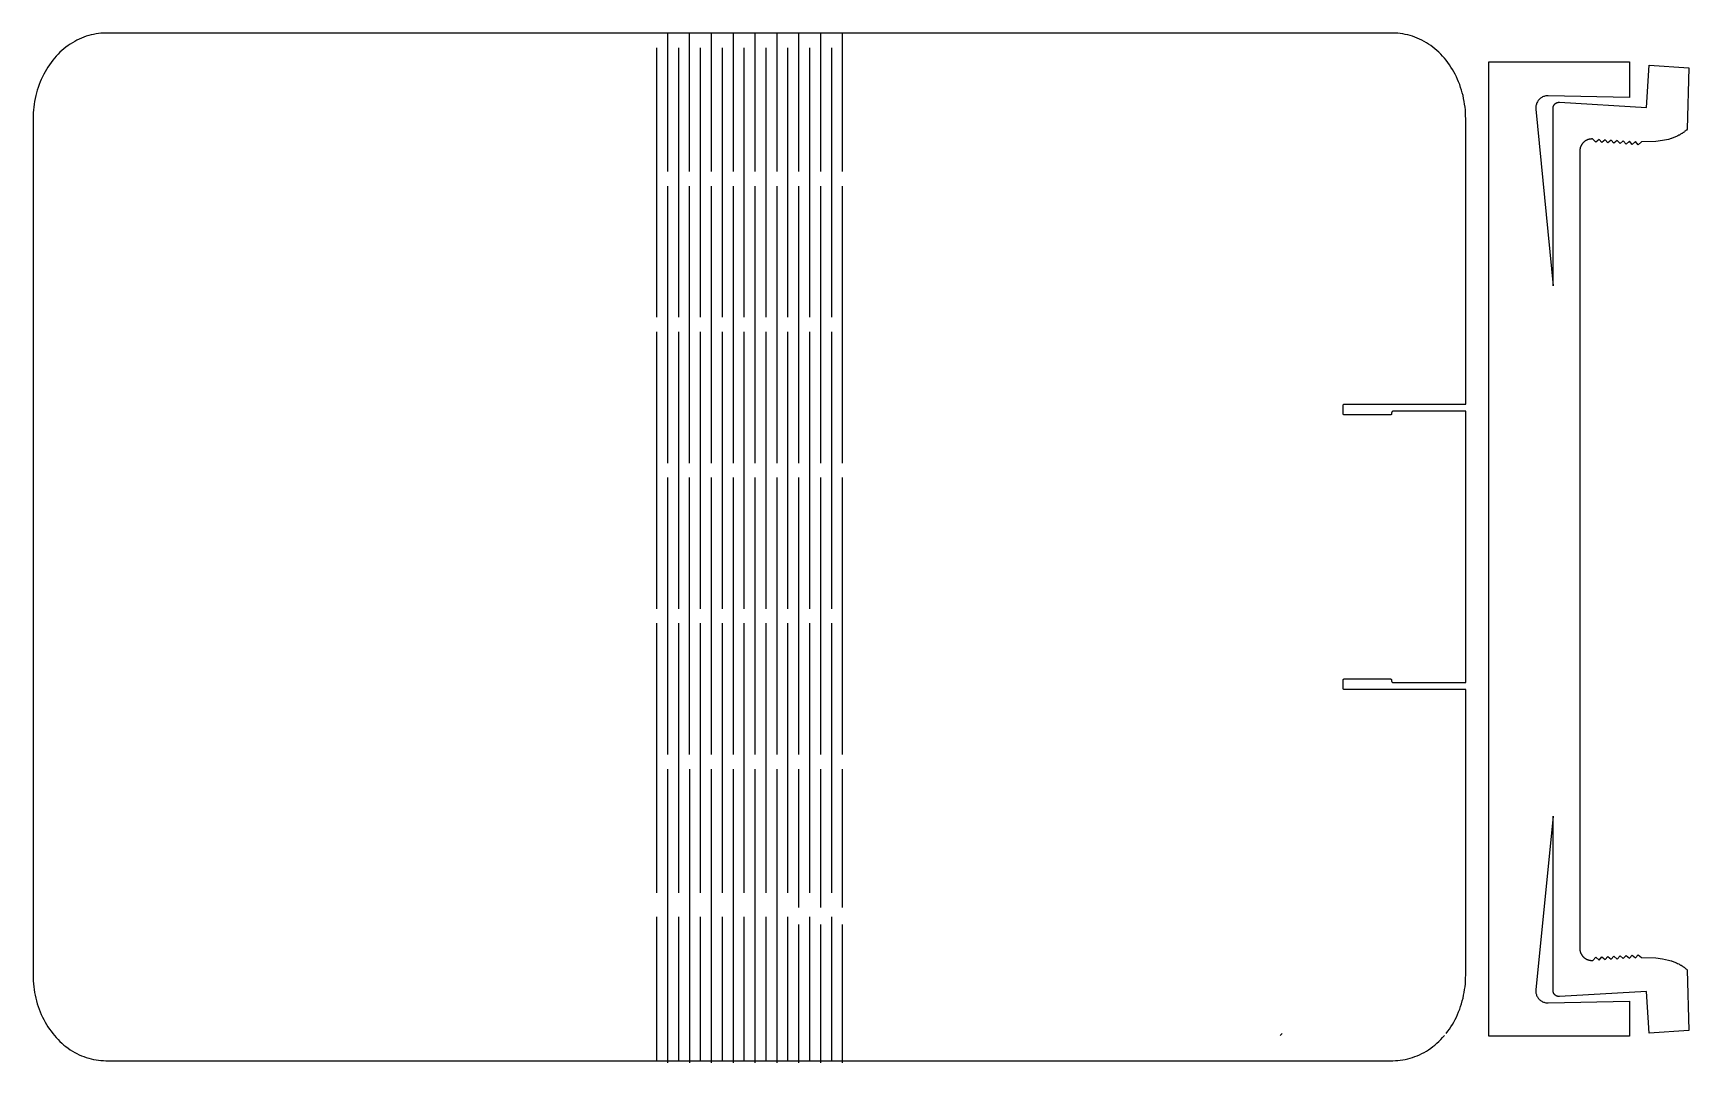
# Model space of a CAD drawing. Header units: millimetres. Extents: x -296 to 129, y 434 to 699.
import ezdxf

# ---------------------------------------------------------------- set-up
doc = ezdxf.new("R2010")
doc.units = ezdxf.units.MM
doc.header["$LTSCALE"] = 25.4
doc.header["$MEASUREMENT"] = 0

msp = doc.modelspace()

# ---------------------------------------------------------------- linework, layer by layer
for p, q in [((-283.95, 697.18), (-284.54, 696.89)), ((-283.35, 697.45), (-283.95, 697.18)), ((-282.75, 697.68), (-283.35, 697.45)), ((-282.14, 697.9), (-282.75, 697.68)), ((-281.52, 698.09), (-282.14, 697.9)), ((-280.9, 698.25), (-281.52, 698.09)), ((-280.27, 698.39), (-280.9, 698.25)), ((-279.64, 698.51), (-280.27, 698.39)), ((-279, 698.6), (-279.64, 698.51)), ((-278.37, 698.66), (-279, 698.6)), ((-277.73, 698.7), (-278.37, 698.66)), ((-277.09, 698.71), (-277.73, 698.7)), ((-132.98, 698.71), (-277.09, 698.71)), ((-132.98, 698.71), (-132.98, 663.19)), ((-127.38, 698.71), (-132.98, 698.71)), ((-127.38, 698.71), (-127.38, 663.19)), ((-121.77, 698.71), (-127.38, 698.71)), ((-121.77, 698.71), (-121.77, 663.19)), ((-116.16, 698.71), (-121.77, 698.71)), ((-116.16, 698.71), (-116.16, 663.19)), ((-110.55, 698.71), (-116.16, 698.71)), ((-110.55, 698.71), (-110.55, 663.19)), ((-104.94, 698.71), (-110.55, 698.71)), ((-104.94, 698.71), (-104.94, 663.19)), ((-99.33, 698.71), (-104.94, 698.71)), ((-99.33, 698.71), (-99.33, 663.19)), ((-93.72, 698.71), (-99.33, 698.71)), ((-93.72, 698.71), (-93.72, 663.19)), ((-88.12, 698.71), (-93.72, 698.71)), ((-88.12, 698.71), (-88.12, 663.19)), ((53.19, 698.71), (-88.12, 698.71)), ((53.83, 698.7), (53.19, 698.71)), ((54.47, 698.66), (53.83, 698.7)), ((55.1, 698.6), (54.47, 698.66)), ((55.74, 698.51), (55.1, 698.6)), ((56.37, 698.39), (55.74, 698.51)), ((56.99, 698.25), (56.37, 698.39)), ((57.62, 698.09), (56.99, 698.25)), ((58.23, 697.9), (57.62, 698.09)), ((58.85, 697.68), (58.23, 697.9)), ((59.45, 697.45), (58.85, 697.68)), ((60.05, 697.18), (59.45, 697.45)), ((60.64, 696.89), (60.05, 697.18)), ((-289.85, 692.8), (-290.31, 692.28)), ((-289.38, 693.3), (-289.85, 692.8)), ((-288.89, 693.79), (-289.38, 693.3)), ((-288.39, 694.25), (-288.89, 693.79)), ((-287.87, 694.69), (-288.39, 694.25)), ((-287.35, 695.11), (-287.87, 694.69)), ((-286.81, 695.52), (-287.35, 695.11)), ((-286.26, 695.89), (-286.81, 695.52)), ((-285.69, 696.25), (-286.26, 695.89)), ((-285.12, 696.58), (-285.69, 696.25)), ((-284.54, 696.89), (-285.12, 696.58)), ((-135.79, 694.97), (-135.79, 625.8)), ((-130.18, 694.97), (-130.18, 625.8)), ((-124.57, 694.97), (-124.57, 625.8)), ((-118.96, 694.97), (-118.96, 625.8)), ((-113.35, 694.97), (-113.35, 625.8)), ((-107.75, 694.97), (-107.75, 625.8)), ((-102.14, 694.97), (-102.14, 625.8)), ((-96.53, 694.97), (-96.53, 625.8)), ((-90.92, 694.97), (-90.92, 625.8)), ((61.22, 696.58), (60.64, 696.89)), ((61.79, 696.25), (61.22, 696.58)), ((62.35, 695.89), (61.79, 696.25)), ((62.9, 695.52), (62.35, 695.89)), ((63.44, 695.11), (62.9, 695.52)), ((63.97, 694.69), (63.44, 695.11)), ((64.49, 694.25), (63.97, 694.69)), ((64.99, 693.79), (64.49, 694.25)), ((65.48, 693.3), (64.99, 693.79)), ((65.95, 692.8), (65.48, 693.3)), ((66.41, 692.28), (65.95, 692.8)), ((-292.73, 688.79), (-293.07, 688.16)), ((-292.37, 689.41), (-292.73, 688.79)), ((-291.99, 690.02), (-292.37, 689.41)), ((-291.59, 690.61), (-291.99, 690.02)), ((-291.18, 691.18), (-291.59, 690.61)), ((-290.76, 691.74), (-291.18, 691.18)), ((-290.31, 692.28), (-290.76, 691.74)), ((66.85, 691.74), (66.41, 692.28)), ((67.28, 691.18), (66.85, 691.74)), ((67.69, 690.61), (67.28, 691.18)), ((68.09, 690.02), (67.69, 690.61)), ((68.46, 689.41), (68.09, 690.02)), ((68.82, 688.79), (68.46, 689.41)), ((69.16, 688.16), (68.82, 688.79)), ((77.79, 614.16), (77.79, 691.34)), ((77.79, 691.34), (113.94, 691.34)), ((113.94, 691.34), (113.94, 682.17)), ((118.29, 679.66), (118.93, 690.51)), ((118.93, 690.51), (129.16, 689.82)), ((129.16, 689.82), (128.72, 674.03)), ((-294.48, 684.8), (-294.71, 684.1)), ((-294.24, 685.5), (-294.48, 684.8)), ((-293.98, 686.18), (-294.24, 685.5)), ((-293.69, 686.85), (-293.98, 686.18)), ((-293.39, 687.51), (-293.69, 686.85)), ((-293.07, 688.16), (-293.39, 687.51)), ((69.49, 687.51), (69.16, 688.16)), ((69.79, 686.85), (69.49, 687.51)), ((70.07, 686.18), (69.79, 686.85)), ((70.34, 685.5), (70.07, 686.18)), ((70.58, 684.8), (70.34, 685.5)), ((70.81, 684.1), (70.58, 684.8)), ((-295.52, 680.48), (-295.61, 679.73)), ((-295.4, 681.21), (-295.52, 680.48)), ((-295.26, 681.94), (-295.4, 681.21)), ((-295.09, 682.67), (-295.26, 681.94)), ((-294.91, 683.39), (-295.09, 682.67)), ((-294.71, 684.1), (-294.91, 683.39)), ((71.01, 683.39), (70.81, 684.1)), ((71.19, 682.67), (71.01, 683.39)), ((71.35, 681.94), (71.19, 682.67)), ((71.49, 681.21), (71.35, 681.94)), ((71.61, 680.48), (71.49, 681.21)), ((71.71, 679.73), (71.61, 680.48)), ((89.91, 680.06), (89.88, 679.85)), ((89.96, 680.27), (89.91, 680.06)), ((90.01, 680.47), (89.96, 680.27)), ((90.08, 680.67), (90.01, 680.47)), ((90.17, 680.86), (90.08, 680.67)), ((90.27, 681.05), (90.17, 680.86)), ((90.37, 681.23), (90.27, 681.05)), ((90.5, 681.4), (90.37, 681.23)), ((90.63, 681.56), (90.5, 681.4)), ((90.77, 681.72), (90.63, 681.56)), ((90.92, 681.86), (90.77, 681.72)), ((91.09, 682), (90.92, 681.86)), ((91.26, 682.12), (91.09, 682)), ((91.44, 682.23), (91.26, 682.12)), ((91.62, 682.33), (91.44, 682.23)), ((91.82, 682.41), (91.62, 682.33)), ((92.02, 682.48), (91.82, 682.41)), ((92.22, 682.54), (92.02, 682.48)), ((92.42, 682.59), (92.22, 682.54)), ((92.63, 682.62), (92.42, 682.59)), ((92.84, 682.63), (92.63, 682.62)), ((93.05, 682.64), (92.84, 682.63)), ((113.94, 682.17), (93.05, 682.64)), ((94.38, 679.92), (94.39, 679.95)), ((94.39, 679.95), (94.41, 679.99)), ((94.41, 679.99), (94.42, 680.03)), ((94.42, 680.03), (94.44, 680.07)), ((94.44, 680.07), (94.46, 680.1)), ((94.46, 680.1), (94.48, 680.14)), ((94.48, 680.14), (94.49, 680.17)), ((94.49, 680.17), (94.51, 680.21)), ((94.51, 680.21), (94.54, 680.24)), ((94.54, 680.24), (94.56, 680.28)), ((94.56, 680.28), (94.58, 680.31)), ((94.58, 680.31), (94.6, 680.34)), ((94.6, 680.34), (94.63, 680.37)), ((94.63, 680.37), (94.66, 680.42)), ((94.66, 680.42), (94.7, 680.46)), ((94.7, 680.46), (94.74, 680.5)), ((94.74, 680.5), (94.79, 680.54)), ((94.79, 680.54), (94.83, 680.58)), ((94.83, 680.58), (94.87, 680.62)), ((94.87, 680.62), (94.92, 680.66)), ((94.92, 680.66), (94.97, 680.69)), ((94.97, 680.69), (95, 680.71)), ((95, 680.71), (95.03, 680.74)), ((95.03, 680.74), (95.07, 680.76)), ((95.07, 680.76), (95.1, 680.78)), ((95.1, 680.78), (95.14, 680.8)), ((95.14, 680.8), (95.17, 680.81)), ((95.17, 680.81), (95.21, 680.83)), ((95.21, 680.83), (95.25, 680.85)), ((95.25, 680.85), (95.28, 680.86)), ((95.28, 680.86), (95.32, 680.88)), ((95.32, 680.88), (95.36, 680.89)), ((95.36, 680.89), (95.4, 680.9)), ((95.4, 680.9), (95.44, 680.91)), ((95.44, 680.91), (95.48, 680.92)), ((95.48, 680.92), (95.51, 680.93)), ((95.51, 680.93), (95.55, 680.94)), ((95.55, 680.94), (95.59, 680.95)), ((95.59, 680.95), (95.63, 680.95)), ((95.63, 680.95), (95.67, 680.96)), ((95.67, 680.96), (95.71, 680.96)), ((95.71, 680.96), (95.77, 680.97)), ((95.77, 680.97), (95.83, 680.97)), ((95.83, 680.97), (95.89, 680.97)), ((95.89, 680.97), (95.94, 680.97)), ((95.94, 680.97), (118.29, 679.66)), ((-295.78, 677.49), (-295.79, 676.74)), ((-295.79, 676.74), (-295.79, 457.02)), ((-295.74, 678.24), (-295.78, 677.49)), ((-295.69, 678.99), (-295.74, 678.24)), ((-295.61, 679.73), (-295.69, 678.99)), ((71.79, 678.99), (71.71, 679.73)), ((71.84, 678.24), (71.79, 678.99)), ((71.87, 677.49), (71.84, 678.24)), ((71.88, 676.74), (71.87, 677.49)), ((71.88, 603.5), (71.88, 676.74)), ((89.88, 679.85), (89.87, 679.64)), ((89.87, 679.64), (89.87, 679.43)), ((89.87, 679.43), (89.88, 679.22)), ((89.88, 679.22), (94.3, 633.87)), ((94.3, 679.53), (94.31, 679.59)), ((94.3, 679.47), (94.3, 679.53)), ((94.3, 679.41), (94.3, 679.47)), ((94.3, 676.3), (94.3, 679.41)), ((94.3, 633.87), (94.3, 676.3)), ((94.31, 679.65), (94.32, 679.68)), ((94.31, 679.59), (94.31, 679.65)), ((94.32, 679.68), (94.33, 679.72)), ((94.33, 679.72), (94.34, 679.76)), ((94.34, 679.76), (94.35, 679.8)), ((94.35, 679.8), (94.36, 679.84)), ((94.36, 679.84), (94.37, 679.88)), ((94.37, 679.88), (94.38, 679.92)), ((103.4, 671.43), (103.36, 671.41)), ((103.44, 671.44), (103.4, 671.43)), ((103.48, 671.45), (103.44, 671.44)), ((103.52, 671.46), (103.48, 671.45)), ((103.56, 671.47), (103.52, 671.46)), ((103.59, 671.48), (103.56, 671.47)), ((103.63, 671.48), (103.59, 671.48)), ((103.67, 671.49), (103.63, 671.48)), ((103.71, 671.5), (103.67, 671.49)), ((103.75, 671.51), (103.71, 671.5)), ((103.79, 671.51), (103.75, 671.51)), ((103.83, 671.52), (103.79, 671.51)), ((103.87, 671.52), (103.83, 671.52)), ((103.91, 671.53), (103.87, 671.52)), ((103.95, 671.53), (103.91, 671.53)), ((103.99, 671.54), (103.95, 671.53)), ((104.07, 671.54), (103.99, 671.54)), ((104.14, 671.55), (104.07, 671.54)), ((104.22, 671.55), (104.14, 671.55)), ((104.3, 671.55), (104.22, 671.55)), ((104.38, 671.55), (104.3, 671.55)), ((104.46, 671.55), (104.38, 671.55)), ((104.54, 671.54), (104.46, 671.55)), ((105.28, 670.72), (104.54, 671.54)), ((106.1, 671.45), (105.28, 670.72)), ((106.83, 670.63), (106.1, 671.45)), ((123.93, 671.46), (122.4, 671.12)), ((124.63, 671.67), (123.93, 671.46)), ((124.67, 671.68), (124.63, 671.67)), ((125.33, 671.92), (124.67, 671.68)), ((125.96, 672.18), (125.33, 671.92)), ((126, 672.2), (125.96, 672.18)), ((126.29, 672.34), (126, 672.2)), ((126.58, 672.49), (126.29, 672.34)), ((126.74, 672.57), (126.58, 672.49)), ((126.95, 672.69), (126.74, 672.57)), ((127.05, 672.75), (126.95, 672.69)), ((127.18, 672.83), (127.05, 672.75)), ((127.35, 672.94), (127.18, 672.83)), ((127.45, 673), (127.35, 672.94)), ((127.56, 673.07), (127.45, 673)), ((127.65, 673.14), (127.56, 673.07)), ((127.74, 673.2), (127.65, 673.14)), ((127.84, 673.28), (127.74, 673.2)), ((127.91, 673.32), (127.84, 673.28)), ((128.04, 673.42), (127.91, 673.32)), ((128.16, 673.52), (128.04, 673.42)), ((128.29, 673.62), (128.16, 673.52)), ((128.41, 673.73), (128.29, 673.62)), ((128.53, 673.83), (128.41, 673.73)), ((128.72, 674.03), (128.53, 673.83)), ((101.17, 668.67), (101.16, 668.59)), ((101.16, 668.59), (101.16, 668.51)), ((101.16, 668.51), (101.16, 668.43)), ((101.16, 668.43), (101.16, 668.05)), ((101.16, 668.05), (101.16, 634.45)), ((101.18, 668.82), (101.17, 668.75)), ((101.17, 668.75), (101.17, 668.67)), ((101.19, 668.9), (101.18, 668.82)), ((101.2, 668.94), (101.19, 668.9)), ((101.21, 668.98), (101.2, 668.94)), ((101.22, 669.06), (101.21, 669.02)), ((101.21, 669.02), (101.21, 668.98)), ((101.23, 669.1), (101.22, 669.06)), ((101.24, 669.14), (101.23, 669.1)), ((101.25, 669.17), (101.24, 669.14)), ((101.26, 669.21), (101.25, 669.17)), ((101.27, 669.25), (101.26, 669.21)), ((101.28, 669.29), (101.27, 669.25)), ((101.29, 669.33), (101.28, 669.29)), ((101.3, 669.37), (101.29, 669.33)), ((101.31, 669.41), (101.3, 669.37)), ((101.33, 669.44), (101.31, 669.41)), ((101.34, 669.48), (101.33, 669.44)), ((101.35, 669.52), (101.34, 669.48)), ((101.37, 669.56), (101.35, 669.52)), ((101.38, 669.59), (101.37, 669.56)), ((101.4, 669.63), (101.38, 669.59)), ((101.41, 669.67), (101.4, 669.63)), ((101.43, 669.71), (101.41, 669.67)), ((101.45, 669.74), (101.43, 669.71)), ((101.46, 669.78), (101.45, 669.74)), ((101.48, 669.81), (101.46, 669.78)), ((101.5, 669.85), (101.48, 669.81)), ((101.52, 669.89), (101.5, 669.85)), ((101.54, 669.92), (101.52, 669.89)), ((101.56, 669.96), (101.54, 669.92)), ((101.58, 669.99), (101.56, 669.96)), ((101.6, 670.03), (101.58, 669.99)), ((101.62, 670.06), (101.6, 670.03)), ((101.64, 670.09), (101.62, 670.06)), ((101.66, 670.13), (101.64, 670.09)), ((101.68, 670.16), (101.66, 670.13)), ((101.7, 670.19), (101.68, 670.16)), ((101.73, 670.23), (101.7, 670.19)), ((101.75, 670.26), (101.73, 670.23)), ((101.77, 670.29), (101.75, 670.26)), ((101.8, 670.32), (101.77, 670.29)), ((101.82, 670.35), (101.8, 670.32)), ((101.87, 670.42), (101.82, 670.35)), ((101.92, 670.48), (101.87, 670.42)), ((101.97, 670.54), (101.92, 670.48)), ((102.03, 670.59), (101.97, 670.54)), ((102.08, 670.65), (102.03, 670.59)), ((102.14, 670.7), (102.08, 670.65)), ((102.19, 670.75), (102.14, 670.7)), ((102.25, 670.8), (102.19, 670.75)), ((102.31, 670.85), (102.25, 670.8)), ((102.37, 670.9), (102.31, 670.85)), ((102.44, 670.95), (102.37, 670.9)), ((102.5, 671), (102.44, 670.95)), ((102.53, 671.02), (102.5, 671)), ((102.57, 671.04), (102.53, 671.02)), ((102.6, 671.06), (102.57, 671.04)), ((102.63, 671.08), (102.6, 671.06)), ((102.67, 671.1), (102.63, 671.08)), ((102.7, 671.12), (102.67, 671.1)), ((102.74, 671.14), (102.7, 671.12)), ((102.77, 671.16), (102.74, 671.14)), ((102.81, 671.18), (102.77, 671.16)), ((102.84, 671.2), (102.81, 671.18)), ((102.88, 671.22), (102.84, 671.2)), ((102.91, 671.24), (102.88, 671.22)), ((102.95, 671.25), (102.91, 671.24)), ((102.99, 671.27), (102.95, 671.25)), ((103.02, 671.29), (102.99, 671.27)), ((103.06, 671.3), (103.02, 671.29)), ((103.1, 671.32), (103.06, 671.3)), ((103.13, 671.33), (103.1, 671.32)), ((103.17, 671.35), (103.13, 671.33)), ((103.21, 671.36), (103.17, 671.35)), ((103.25, 671.38), (103.21, 671.36)), ((103.29, 671.39), (103.25, 671.38)), ((103.32, 671.4), (103.29, 671.39)), ((103.36, 671.41), (103.32, 671.4)), ((107.66, 671.36), (106.83, 670.63)), ((108.39, 670.54), (107.66, 671.36)), ((109.21, 671.27), (108.39, 670.54)), ((109.94, 670.44), (109.21, 671.27)), ((110.77, 671.18), (109.94, 670.44)), ((111.5, 670.35), (110.77, 671.18)), ((112.32, 671.09), (111.5, 670.35)), ((113.05, 670.26), (112.32, 671.09)), ((113.88, 670.99), (113.05, 670.26)), ((114.61, 670.17), (113.88, 670.99)), ((115.43, 670.9), (114.61, 670.17)), ((116.16, 670.08), (115.43, 670.9)), ((116.99, 670.81), (116.16, 670.08)), ((120.72, 670.9), (116.99, 670.81)), ((122.4, 671.12), (120.72, 670.9)), ((-132.98, 659.45), (-132.98, 588.41)), ((-127.38, 659.45), (-127.38, 588.41)), ((-121.77, 659.45), (-121.77, 588.41)), ((-116.16, 659.45), (-116.16, 588.41)), ((-110.55, 659.45), (-110.55, 588.41)), ((-104.94, 659.45), (-104.94, 588.41)), ((-99.33, 659.45), (-99.33, 588.41)), ((-93.72, 659.45), (-93.72, 588.41)), ((-88.12, 659.45), (-88.12, 588.41)), ((101.16, 634.45), (101.16, 615.07)), ((-135.79, 622.06), (-135.79, 551.02)), ((-130.18, 622.06), (-130.18, 551.02)), ((-124.57, 622.06), (-124.57, 551.02)), ((-118.96, 622.06), (-118.96, 551.02)), ((-113.35, 622.06), (-113.35, 551.02)), ((-107.75, 622.06), (-107.75, 551.02)), ((-102.14, 622.06), (-102.14, 551.02)), ((-96.53, 622.06), (-96.53, 551.02)), ((-90.92, 622.06), (-90.92, 551.02)), ((77.79, 441.32), (77.79, 614.16)), ((101.16, 615.07), (101.16, 595.69)), ((40.52, 603.41), (40.56, 603.44)), ((40.56, 603.44), (40.6, 603.47)), ((40.6, 603.47), (40.64, 603.49)), ((40.64, 603.49), (40.68, 603.5)), ((40.68, 603.5), (40.73, 603.5)), ((40.73, 603.5), (71.88, 603.5)), ((40.41, 603.14), (40.42, 603.19)), ((40.41, 601.12), (40.41, 603.14)), ((40.42, 601.07), (40.41, 601.12)), ((40.42, 603.19), (40.43, 603.24)), ((40.43, 601.02), (40.42, 601.07)), ((40.43, 603.24), (40.44, 603.29)), ((40.44, 600.97), (40.43, 601.02)), ((40.44, 603.29), (40.46, 603.33)), ((40.46, 600.92), (40.44, 600.97)), ((40.46, 603.33), (40.49, 603.38)), ((40.49, 600.88), (40.46, 600.92)), ((40.49, 603.38), (40.52, 603.41)), ((40.52, 600.84), (40.49, 600.88)), ((40.56, 600.81), (40.52, 600.84)), ((40.6, 600.79), (40.56, 600.81)), ((40.64, 600.77), (40.6, 600.79)), ((40.68, 600.76), (40.64, 600.77)), ((40.73, 600.75), (40.68, 600.76)), ((52.57, 600.75), (40.73, 600.75)), ((52.61, 600.76), (52.57, 600.75)), ((52.65, 600.77), (52.61, 600.76)), ((52.7, 600.79), (52.65, 600.77)), ((52.73, 600.81), (52.7, 600.79)), ((52.77, 600.84), (52.73, 600.81)), ((52.8, 600.88), (52.77, 600.84)), ((52.83, 600.92), (52.8, 600.88)), ((52.85, 600.97), (52.83, 600.92)), ((52.87, 601.02), (52.85, 600.97)), ((52.88, 601.12), (52.87, 601.07)), ((52.87, 601.07), (52.87, 601.02)), ((52.89, 601.41), (52.88, 601.36)), ((52.88, 601.36), (52.88, 601.3)), ((52.88, 601.3), (52.88, 601.12)), ((52.91, 601.46), (52.89, 601.41)), ((52.93, 601.5), (52.91, 601.46)), ((52.95, 601.54), (52.93, 601.5)), ((52.99, 601.58), (52.95, 601.54)), ((53.02, 601.61), (52.99, 601.58)), ((53.06, 601.64), (53.02, 601.61)), ((53.1, 601.66), (53.06, 601.64)), ((53.15, 601.67), (53.1, 601.66)), ((53.19, 601.67), (53.15, 601.67)), ((71.88, 601.67), (53.19, 601.67)), ((71.88, 532.09), (71.88, 601.67)), ((101.16, 595.69), (101.16, 464.22)), ((-132.98, 584.67), (-132.98, 513.63)), ((-127.38, 584.67), (-127.38, 513.63)), ((-121.77, 584.67), (-121.77, 513.63)), ((-116.16, 584.67), (-116.16, 513.63)), ((-110.55, 584.67), (-110.55, 513.63)), ((-104.94, 584.67), (-104.94, 513.63)), ((-99.33, 584.67), (-99.33, 513.63)), ((-93.72, 584.67), (-93.72, 513.63)), ((-88.12, 584.67), (-88.12, 513.63)), ((-135.79, 547.28), (-135.79, 478.11)), ((-130.18, 547.28), (-130.18, 478.11)), ((-124.57, 547.28), (-124.57, 478.11)), ((-118.96, 547.28), (-118.96, 478.11)), ((-113.35, 547.28), (-113.35, 478.11)), ((-107.75, 547.28), (-107.75, 478.11)), ((-102.14, 547.28), (-102.14, 478.11)), ((-96.53, 547.28), (-96.53, 478.11)), ((-90.92, 547.28), (-90.92, 478.11)), ((40.41, 532.64), (40.42, 532.69)), ((40.41, 530.63), (40.41, 532.64)), ((40.42, 532.69), (40.43, 532.74)), ((40.43, 532.74), (40.44, 532.79)), ((40.44, 532.79), (40.46, 532.84)), ((40.46, 532.84), (40.49, 532.88)), ((40.49, 532.88), (40.52, 532.92)), ((40.52, 532.92), (40.56, 532.95)), ((40.56, 532.95), (40.6, 532.97)), ((40.6, 532.97), (40.64, 532.99)), ((40.64, 532.99), (40.68, 533)), ((40.68, 533), (40.73, 533.01)), ((40.73, 533.01), (52.57, 533.01)), ((52.57, 533.01), (52.61, 533)), ((52.61, 533), (52.65, 532.99)), ((52.65, 532.99), (52.7, 532.97)), ((52.7, 532.97), (52.73, 532.95)), ((52.73, 532.95), (52.77, 532.92)), ((52.77, 532.92), (52.8, 532.88)), ((52.8, 532.88), (52.83, 532.84)), ((52.83, 532.84), (52.85, 532.79)), ((52.85, 532.79), (52.87, 532.74)), ((52.87, 532.74), (52.87, 532.69)), ((52.87, 532.69), (52.88, 532.64)), ((52.88, 532.64), (52.88, 532.46)), ((52.88, 532.46), (52.88, 532.41)), ((52.88, 532.41), (52.89, 532.36)), ((52.89, 532.36), (52.91, 532.31)), ((52.91, 532.31), (52.93, 532.26)), ((52.93, 532.26), (52.95, 532.22)), ((52.95, 532.22), (52.99, 532.18)), ((52.99, 532.18), (53.02, 532.15)), ((53.02, 532.15), (53.06, 532.13)), ((53.06, 532.13), (53.1, 532.11)), ((53.1, 532.11), (53.15, 532.1)), ((53.15, 532.1), (53.19, 532.09)), ((53.19, 532.09), (71.88, 532.09)), ((40.42, 530.58), (40.41, 530.63)), ((40.43, 530.52), (40.42, 530.58)), ((40.44, 530.48), (40.43, 530.52)), ((40.46, 530.43), (40.44, 530.48)), ((40.49, 530.39), (40.46, 530.43)), ((40.52, 530.35), (40.49, 530.39)), ((40.56, 530.32), (40.52, 530.35)), ((40.6, 530.29), (40.56, 530.32)), ((40.64, 530.28), (40.6, 530.29)), ((40.68, 530.26), (40.64, 530.28)), ((40.73, 530.26), (40.68, 530.26)), ((71.88, 530.26), (40.73, 530.26)), ((71.88, 457.02), (71.88, 530.26)), ((-132.98, 509.89), (-132.98, 470.01)), ((-127.32, 509.89), (-127.32, 470.01)), ((-121.77, 509.89), (-121.77, 470.01)), ((-116.16, 509.89), (-116.16, 470.01)), ((-110.55, 509.89), (-110.55, 470.01)), ((-104.94, 509.89), (-104.94, 470.01)), ((-99.33, 509.89), (-99.33, 474.37)), ((-93.72, 509.89), (-93.72, 474.37)), ((-88.12, 509.89), (-88.12, 474.37)), ((94.3, 497.82), (89.88, 453.24)), ((94.3, 456.11), (94.3, 497.82)), ((-135.79, 471.96), (-135.79, 435.05)), ((-130.18, 471.96), (-130.18, 435.05)), ((-124.57, 471.96), (-124.57, 435.05)), ((-118.96, 471.96), (-118.96, 435.05)), ((-113.35, 471.96), (-113.35, 435.05)), ((-107.75, 471.96), (-107.75, 435.05)), ((-102.14, 471.96), (-102.14, 435.05)), ((-96.53, 471.96), (-96.53, 435.05)), ((-90.92, 471.96), (-90.92, 435.05)), ((-132.98, 470.01), (-132.98, 434.49)), ((-127.32, 470.01), (-127.32, 434.49)), ((-121.77, 470.01), (-121.77, 434.49)), ((-116.16, 470.01), (-116.16, 434.49)), ((-110.55, 470.01), (-110.55, 434.49)), ((-104.94, 470.01), (-104.94, 434.49)), ((-99.33, 470.01), (-99.33, 434.49)), ((-93.72, 470.01), (-93.72, 434.49)), ((-88.12, 470.01), (-88.12, 434.49)), ((101.16, 464.22), (101.16, 463.84)), ((101.16, 463.84), (101.16, 463.76)), ((101.16, 463.76), (101.16, 463.69)), ((101.16, 463.69), (101.17, 463.61)), ((101.17, 463.61), (101.17, 463.53)), ((101.17, 463.53), (101.18, 463.46)), ((101.18, 463.46), (101.19, 463.38)), ((101.19, 463.38), (101.2, 463.34)), ((101.2, 463.34), (101.21, 463.3)), ((101.21, 463.3), (101.21, 463.27)), ((101.21, 463.27), (101.22, 463.23)), ((101.22, 463.23), (101.23, 463.19)), ((101.23, 463.19), (101.24, 463.15)), ((101.24, 463.15), (101.25, 463.11)), ((101.25, 463.11), (101.26, 463.07)), ((101.26, 463.07), (101.27, 463.04)), ((101.27, 463.04), (101.28, 463)), ((101.28, 463), (101.29, 462.96)), ((101.29, 462.96), (101.3, 462.92)), ((101.3, 462.92), (101.31, 462.89)), ((101.31, 462.89), (101.33, 462.85)), ((101.33, 462.85), (101.34, 462.81)), ((101.34, 462.81), (101.35, 462.77)), ((101.35, 462.77), (101.37, 462.74)), ((101.37, 462.74), (101.38, 462.7)), ((101.38, 462.7), (101.4, 462.66)), ((101.4, 462.66), (101.41, 462.63)), ((101.41, 462.63), (101.43, 462.59)), ((101.43, 462.59), (101.45, 462.55)), ((101.45, 462.55), (101.46, 462.52)), ((101.46, 462.52), (101.48, 462.48)), ((101.48, 462.48), (101.5, 462.45)), ((101.5, 462.45), (101.52, 462.41)), ((101.52, 462.41), (101.54, 462.38)), ((101.54, 462.38), (101.56, 462.34)), ((101.56, 462.34), (101.58, 462.31)), ((101.58, 462.31), (101.6, 462.28)), ((101.6, 462.28), (101.62, 462.24)), ((101.62, 462.24), (101.64, 462.21)), ((101.64, 462.21), (101.66, 462.17)), ((101.66, 462.17), (101.68, 462.14)), ((101.68, 462.14), (101.7, 462.11)), ((101.7, 462.11), (101.73, 462.08)), ((101.73, 462.08), (101.75, 462.05)), ((101.75, 462.05), (101.77, 462.01)), ((101.77, 462.01), (101.8, 461.98)), ((101.8, 461.98), (101.82, 461.95)), ((101.82, 461.95), (101.87, 461.89)), ((101.87, 461.89), (101.92, 461.83)), ((101.92, 461.83), (101.97, 461.78)), ((101.97, 461.78), (102.03, 461.72)), ((102.03, 461.72), (102.08, 461.66)), ((102.08, 461.66), (102.14, 461.61)), ((102.14, 461.61), (102.19, 461.56)), ((102.19, 461.56), (102.25, 461.51)), ((102.25, 461.51), (102.31, 461.46)), ((102.31, 461.46), (102.37, 461.41)), ((102.37, 461.41), (102.44, 461.37)), ((102.44, 461.37), (102.5, 461.32)), ((102.5, 461.32), (102.53, 461.3)), ((102.53, 461.3), (102.57, 461.28)), ((102.57, 461.28), (102.6, 461.26)), ((102.6, 461.26), (102.63, 461.24)), ((102.63, 461.24), (102.67, 461.22)), ((102.67, 461.22), (102.7, 461.2)), ((102.7, 461.2), (102.74, 461.18)), ((102.74, 461.18), (102.77, 461.16)), ((102.77, 461.16), (102.81, 461.14)), ((102.81, 461.14), (102.84, 461.12)), ((102.84, 461.12), (102.88, 461.1)), ((102.88, 461.1), (102.91, 461.08)), ((102.91, 461.08), (102.95, 461.07)), ((102.95, 461.07), (102.99, 461.05)), ((102.99, 461.05), (103.02, 461.03)), ((103.02, 461.03), (103.06, 461.02)), ((103.06, 461.02), (103.1, 461)), ((103.1, 461), (103.13, 460.99)), ((103.13, 460.99), (103.17, 460.98)), ((103.17, 460.98), (103.21, 460.96)), ((103.21, 460.96), (103.25, 460.95)), ((103.25, 460.95), (103.29, 460.94)), ((103.29, 460.94), (103.32, 460.92)), ((103.32, 460.92), (103.36, 460.91)), ((103.36, 460.91), (103.4, 460.9)), ((103.4, 460.9), (103.44, 460.89)), ((103.44, 460.89), (103.48, 460.88)), ((103.48, 460.88), (103.52, 460.87)), ((103.52, 460.87), (103.56, 460.86)), ((103.56, 460.86), (103.59, 460.85)), ((103.59, 460.85), (103.63, 460.84)), ((103.63, 460.84), (103.67, 460.83)), ((103.67, 460.83), (103.71, 460.83)), ((103.71, 460.83), (103.75, 460.82)), ((103.75, 460.82), (103.79, 460.81)), ((103.79, 460.81), (103.83, 460.81)), ((103.83, 460.81), (103.87, 460.8)), ((103.87, 460.8), (103.91, 460.8)), ((103.91, 460.8), (103.95, 460.79)), ((103.95, 460.79), (103.99, 460.79)), ((103.99, 460.79), (104.07, 460.78)), ((104.07, 460.78), (104.14, 460.78)), ((104.14, 460.78), (104.22, 460.78)), ((104.22, 460.78), (104.3, 460.78)), ((104.3, 460.78), (104.38, 460.78)), ((104.38, 460.78), (104.46, 460.78)), ((104.46, 460.78), (104.54, 460.79)), ((104.54, 460.79), (105.28, 461.6)), ((105.28, 461.6), (106.1, 460.88)), ((106.1, 460.88), (106.83, 461.69)), ((106.83, 461.69), (107.66, 460.97)), ((107.66, 460.97), (108.39, 461.77)), ((108.39, 461.77), (109.21, 461.06)), ((109.21, 461.06), (109.94, 461.86)), ((109.94, 461.86), (110.77, 461.14)), ((110.77, 461.14), (111.5, 461.95)), ((111.5, 461.95), (112.32, 461.23)), ((112.32, 461.23), (113.05, 462.04)), ((113.05, 462.04), (113.88, 461.32)), ((113.88, 461.32), (114.61, 462.13)), ((114.61, 462.13), (115.43, 461.41)), ((115.43, 461.41), (116.16, 462.22)), ((116.16, 462.22), (116.99, 461.5)), ((116.99, 461.5), (120.72, 461.42)), ((120.72, 461.42), (122.38, 461.2)), ((122.38, 461.2), (123.91, 460.87)), ((123.91, 460.87), (124.62, 460.66)), ((124.62, 460.66), (124.67, 460.65)), ((124.67, 460.65), (125.32, 460.42)), ((125.32, 460.42), (125.96, 460.16)), ((125.96, 460.16), (126, 460.14)), ((126, 460.14), (126.27, 460.01)), ((126.27, 460.01), (126.57, 459.86)), ((126.57, 459.86), (126.74, 459.77)), ((126.74, 459.77), (126.95, 459.66)), ((126.95, 459.66), (127.05, 459.6)), ((127.05, 459.6), (127.18, 459.52)), ((127.18, 459.52), (127.35, 459.41)), ((127.35, 459.41), (127.45, 459.35)), ((127.45, 459.35), (127.56, 459.28)), ((127.56, 459.28), (127.65, 459.22)), ((127.65, 459.22), (127.74, 459.15)), ((127.74, 459.15), (127.84, 459.08)), ((127.84, 459.08), (127.91, 459.03)), ((127.91, 459.03), (128.04, 458.94)), ((-295.79, 457.02), (-295.78, 456.27)), ((-295.78, 456.27), (-295.74, 455.52)), ((-295.74, 455.52), (-295.69, 454.77)), ((-295.69, 454.77), (-295.61, 454.03)), ((71.71, 454.03), (71.79, 454.77)), ((71.79, 454.77), (71.84, 455.52)), ((71.84, 455.52), (71.87, 456.27)), ((71.87, 456.27), (71.88, 457.02)), ((94.3, 453.05), (94.3, 456.11)), ((128.04, 458.94), (128.16, 458.84)), ((128.16, 458.84), (128.29, 458.74)), ((128.29, 458.74), (128.41, 458.64)), ((128.41, 458.64), (128.53, 458.53)), ((128.53, 458.53), (128.71, 458.38)), ((128.71, 458.38), (129.16, 442.81)), ((-295.61, 454.03), (-295.52, 453.29)), ((-295.52, 453.29), (-295.4, 452.55)), ((-295.4, 452.55), (-295.26, 451.82)), ((-295.26, 451.82), (-295.09, 451.09)), ((-295.09, 451.09), (-294.91, 450.37)), ((71.01, 450.37), (71.19, 451.09)), ((71.19, 451.09), (71.35, 451.82)), ((71.35, 451.82), (71.49, 452.55)), ((71.49, 452.55), (71.61, 453.29)), ((71.61, 453.29), (71.71, 454.03)), ((89.88, 453.24), (89.87, 453.03)), ((89.87, 453.03), (89.87, 452.82)), ((89.87, 452.82), (89.88, 452.62)), ((89.88, 452.62), (89.91, 452.41)), ((89.91, 452.41), (89.96, 452.21)), ((89.96, 452.21), (90.01, 452.01)), ((90.01, 452.01), (90.08, 451.81)), ((90.08, 451.81), (90.17, 451.62)), ((90.17, 451.62), (90.27, 451.44)), ((90.27, 451.44), (90.37, 451.26)), ((90.37, 451.26), (90.5, 451.09)), ((90.5, 451.09), (90.63, 450.93)), ((90.63, 450.93), (90.77, 450.78)), ((90.77, 450.78), (90.92, 450.64)), ((90.92, 450.64), (91.09, 450.51)), ((91.09, 450.51), (91.26, 450.39)), ((94.3, 452.99), (94.3, 453.05)), ((94.3, 452.93), (94.3, 452.99)), ((94.31, 452.88), (94.3, 452.93)), ((94.31, 452.82), (94.31, 452.88)), ((94.32, 452.78), (94.31, 452.82)), ((94.33, 452.74), (94.32, 452.78)), ((94.34, 452.7), (94.33, 452.74)), ((94.35, 452.67), (94.34, 452.7)), ((94.36, 452.63), (94.35, 452.67)), ((94.37, 452.59), (94.36, 452.63)), ((94.38, 452.55), (94.37, 452.59)), ((94.39, 452.52), (94.38, 452.55)), ((94.41, 452.48), (94.39, 452.52)), ((94.42, 452.44), (94.41, 452.48)), ((94.44, 452.41), (94.42, 452.44)), ((94.46, 452.37), (94.44, 452.41)), ((94.48, 452.33), (94.46, 452.37)), ((94.49, 452.3), (94.48, 452.33)), ((94.51, 452.27), (94.49, 452.3)), ((94.54, 452.23), (94.51, 452.27)), ((94.56, 452.2), (94.54, 452.23)), ((94.58, 452.17), (94.56, 452.2)), ((94.6, 452.14), (94.58, 452.17)), ((94.63, 452.1), (94.6, 452.14)), ((94.66, 452.06), (94.63, 452.1)), ((94.7, 452.02), (94.66, 452.06)), ((94.74, 451.97), (94.7, 452.02)), ((94.79, 451.93), (94.74, 451.97)), ((94.83, 451.9), (94.79, 451.93)), ((94.87, 451.86), (94.83, 451.9)), ((94.92, 451.82), (94.87, 451.86)), ((94.97, 451.79), (94.92, 451.82)), ((95, 451.77), (94.97, 451.79)), ((95.03, 451.75), (95, 451.77)), ((95.07, 451.73), (95.03, 451.75)), ((95.1, 451.71), (95.07, 451.73)), ((95.14, 451.69), (95.1, 451.71)), ((95.17, 451.67), (95.14, 451.69)), ((95.21, 451.65), (95.17, 451.67)), ((95.25, 451.64), (95.21, 451.65)), ((95.28, 451.62), (95.25, 451.64)), ((95.32, 451.61), (95.28, 451.62)), ((95.36, 451.6), (95.32, 451.61)), ((95.4, 451.58), (95.36, 451.6)), ((95.44, 451.57), (95.4, 451.58)), ((95.48, 451.56), (95.44, 451.57)), ((95.51, 451.55), (95.48, 451.56)), ((95.55, 451.55), (95.51, 451.55)), ((95.59, 451.54), (95.55, 451.55)), ((95.63, 451.53), (95.59, 451.54)), ((95.67, 451.53), (95.63, 451.53)), ((95.71, 451.52), (95.67, 451.53)), ((95.77, 451.52), (95.71, 451.52)), ((95.83, 451.52), (95.77, 451.52)), ((95.89, 451.52), (95.83, 451.52)), ((95.94, 451.52), (95.89, 451.52)), ((118.29, 452.8), (95.94, 451.52)), ((118.93, 442.14), (118.29, 452.8)), ((-294.91, 450.37), (-294.71, 449.66)), ((-294.71, 449.66), (-294.48, 448.96)), ((-294.48, 448.96), (-294.24, 448.27)), ((-294.24, 448.27), (-293.98, 447.58)), ((-293.98, 447.58), (-293.69, 446.91)), ((-293.69, 446.91), (-293.39, 446.25)), ((-293.39, 446.25), (-293.07, 445.6)), ((69.16, 445.6), (69.49, 446.25)), ((69.49, 446.25), (69.79, 446.91)), ((69.79, 446.91), (70.07, 447.58)), ((70.07, 447.58), (70.34, 448.27)), ((70.34, 448.27), (70.58, 448.96)), ((70.58, 448.96), (70.81, 449.66)), ((70.81, 449.66), (71.01, 450.37)), ((91.26, 450.39), (91.44, 450.28)), ((91.44, 450.28), (91.62, 450.18)), ((91.62, 450.18), (91.82, 450.1)), ((91.82, 450.1), (92.02, 450.03)), ((92.02, 450.03), (92.22, 449.97)), ((92.22, 449.97), (92.42, 449.93)), ((92.42, 449.93), (92.63, 449.9)), ((92.63, 449.9), (92.84, 449.88)), ((92.84, 449.88), (93.05, 449.88)), ((93.05, 449.88), (113.94, 450.34)), ((113.94, 450.34), (113.94, 441.32)), ((-293.07, 445.6), (-292.73, 444.97)), ((-292.73, 444.97), (-292.37, 444.35)), ((-292.37, 444.35), (-291.99, 443.74)), ((-291.99, 443.74), (-291.59, 443.15)), ((-291.59, 443.15), (-291.18, 442.58)), ((-291.18, 442.58), (-290.76, 442.02)), ((-290.76, 442.02), (-290.31, 441.48)), ((24.3, 441.48), (24.75, 442.02)), ((66.85, 442.02), (67.28, 442.58)), ((67.28, 442.58), (67.69, 443.15)), ((67.69, 443.15), (68.09, 443.74)), ((68.09, 443.74), (68.46, 444.35)), ((68.46, 444.35), (68.82, 444.97)), ((68.82, 444.97), (69.16, 445.6)), ((129.16, 442.81), (118.93, 442.14)), ((-290.31, 441.48), (-289.85, 440.96)), ((-289.85, 440.96), (-289.38, 440.46)), ((-289.38, 440.46), (-288.89, 439.98)), ((-288.89, 439.98), (-288.39, 439.51)), ((-288.39, 439.51), (-287.87, 439.07)), ((-287.87, 439.07), (-287.35, 438.65)), ((-287.35, 438.65), (-286.81, 438.25)), ((-286.81, 438.25), (-286.26, 437.87)), ((-286.26, 437.87), (-285.69, 437.51)), ((61.79, 437.51), (62.35, 437.87)), ((62.35, 437.87), (62.9, 438.25)), ((62.9, 438.25), (63.44, 438.65)), ((63.44, 438.65), (63.97, 439.07)), ((63.97, 439.07), (64.49, 439.51)), ((64.49, 439.51), (64.99, 439.98)), ((64.99, 439.98), (65.48, 440.46)), ((65.48, 440.46), (65.95, 440.96)), ((65.95, 440.96), (66.41, 441.48)), ((113.94, 441.32), (77.79, 441.32)), ((-285.69, 437.51), (-285.12, 437.18)), ((-285.12, 437.18), (-284.54, 436.87)), ((-284.54, 436.87), (-283.95, 436.58)), ((-283.95, 436.58), (-283.35, 436.32)), ((-283.35, 436.32), (-282.75, 436.08)), ((-282.75, 436.08), (-282.14, 435.86)), ((-282.14, 435.86), (-281.52, 435.67)), ((-281.52, 435.67), (-280.9, 435.51)), ((-280.9, 435.51), (-280.27, 435.37)), ((-280.27, 435.37), (-279.64, 435.25)), ((-279.64, 435.25), (-279, 435.16)), ((-279, 435.16), (-278.37, 435.1)), ((-278.37, 435.1), (-277.73, 435.06)), ((-277.73, 435.06), (-277.09, 435.05)), ((-277.09, 435.05), (-132.98, 435.05)), ((-132.98, 435.05), (-127.38, 435.05)), ((-127.38, 435.05), (-121.77, 435.05)), ((-121.77, 435.05), (53.19, 435.05)), ((53.19, 435.05), (53.83, 435.06)), ((53.83, 435.06), (54.47, 435.1)), ((54.47, 435.1), (55.1, 435.16)), ((55.1, 435.16), (55.74, 435.25)), ((55.74, 435.25), (56.37, 435.37)), ((56.37, 435.37), (56.99, 435.51)), ((56.99, 435.51), (57.62, 435.67)), ((57.62, 435.67), (58.23, 435.86)), ((58.23, 435.86), (58.85, 436.08)), ((58.85, 436.08), (59.45, 436.32)), ((59.45, 436.32), (60.05, 436.58)), ((60.05, 436.58), (60.64, 436.87)), ((60.64, 436.87), (61.22, 437.18)), ((61.22, 437.18), (61.79, 437.51))]:
    msp.add_line(p, q)

doc.saveas('drawing.dxf')
